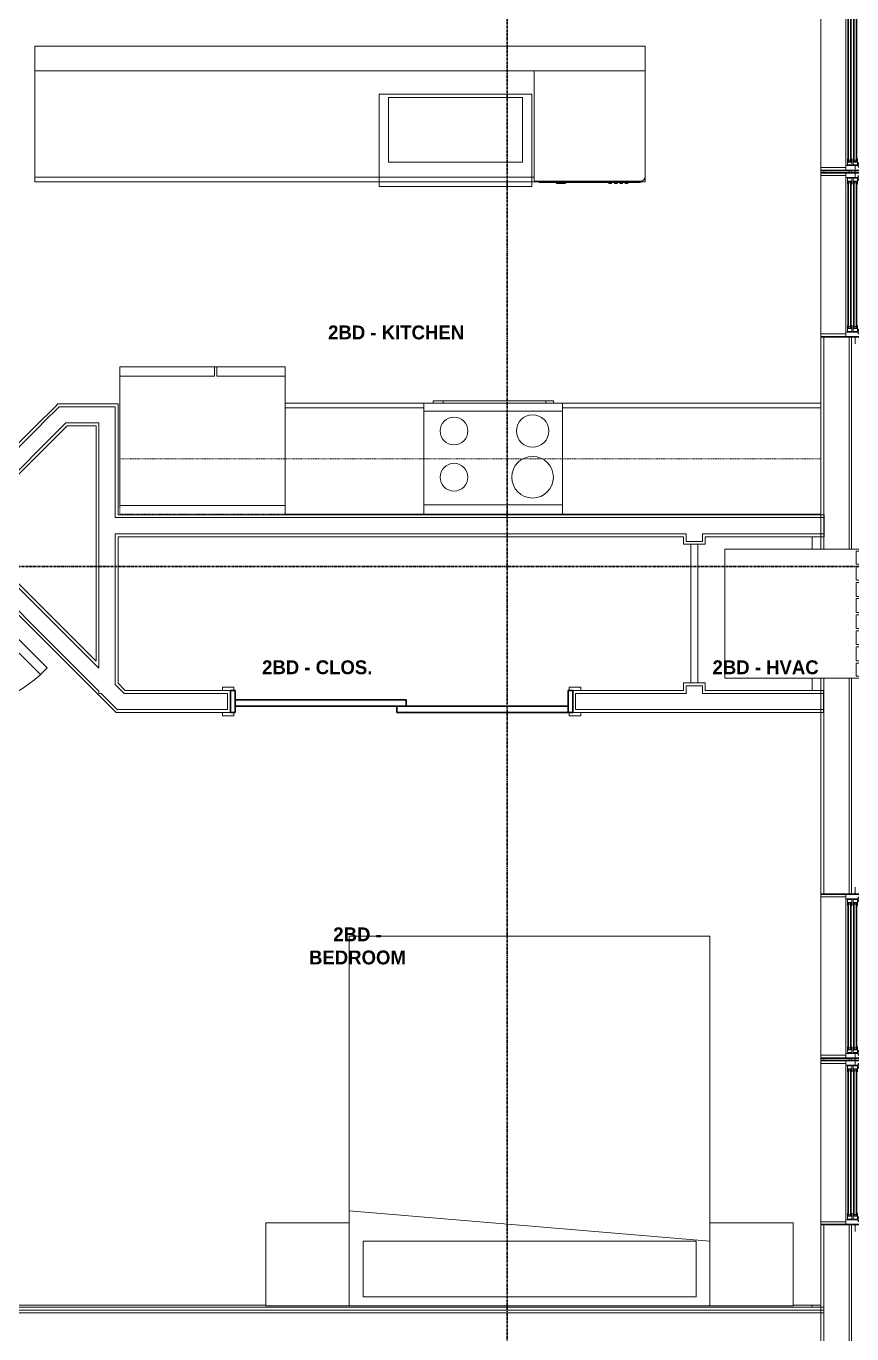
# Model space of a CAD drawing. Header units: inches. Extents: x -4093 to -1777, y 9773 to 12264.
# Drawn here: x -2277.3 to -2098.8, y 11681.2 to 11964 of the extents above; entities that cross this region are included whole.
import ezdxf

# ---------------------------------------------------------------- set-up
doc = ezdxf.new("R2010")
doc.units = ezdxf.units.IN
doc.header["$MEASUREMENT"] = 0
doc.linetypes.add('Dash', pattern=[0.25, 0.125, -0.125])
doc.linetypes.add('Grid Line 1_2_', pattern=[0.875, 0.5, -0.125, 0.125, -0.125])
for name, color, linetype, lineweight in [('0-1', 7, 'Continuous', 5), ('0-2', 7, 'Continuous', 9), ('A-AREA-IDEN', 2, 'Continuous', 9), ('A-DETL-GENF', 92, 'Continuous', 18), ('A-DETL-GENF-HDLN', 1, 'Dash', 9), ('A-DOOR-1', 7, 'Continuous', 9), ('A-DOOR-2', 10, 'Continuous', 30), ('A-DOOR-FRAM-1', 10, 'Continuous', 30), ('A-FLOR-1', 7, 'Continuous', 9), ('A-FLOR-2', 192, 'Continuous', 9), ('A-GENM', 5, 'Continuous', 9), ('A-GLAZ', 151, 'Continuous', 18), ('A-GLAZ-1', 151, 'Continuous', 9), ('A-GLAZ-2', 151, 'Continuous', 30), ('A-WALL', 113, 'Continuous', 18), ('A-WALL-1', 7, 'Continuous', 9), ('A-WALL-2', 250, 'Continuous', 18), ('A-WALL-3', 113, 'Continuous', 9), ('I-FURN-1', 7, 'Continuous', 9), ('I-WALL-1', 7, 'Continuous', 9), ('P-SANR-FIXT-1', 7, 'Continuous', 9), ('Q-CASE-1', 7, 'Continuous', 9), ('Q-CASE-HDLN-1', 7, 'Dash', 9), ('Q-SPCQ-1', 7, 'Continuous', 9), ('S-GRID-1', 1, 'Grid Line 1_2_', 30)]:
    doc.layers.add(name, color=color, linetype=linetype, lineweight=lineweight)
doc.styles.add('Century Gothic_B', font='GOTHICB.TTF', dxfattribs={"height": 3})

# ---------------------------------------------------------------- blocks, each defined once
blk = doc.blocks.new('083100 - Access Doors and Panels - Type 1 - ACCESS PANEL - 2-6 X 6-0-3696234-BACKGROUND - 1ST FLOOR')
at = {"layer": 'A-DOOR-1'}
for p, q in [((15, 0.75), (-15, 0.75)), ((-15, 0.75), (-15, -0.75)), ((15, -0.75), (15, 0.75)), ((-15, -0.75), (15, -0.75))]:
    blk.add_line(p, q, dxfattribs=at)
blk = doc.blocks.new('SLIDING - FLUSH - SLIDING - FLUSH - 6-0 x 6-8-4335089-BACKGROUND - 1ST FLOOR')
at = {"layer": 'A-DOOR-1'}
for p, q in [((-36.25, 3), (-38.75, 3)), ((-38.75, 3), (-38.75, 2.25)), ((-36.25, 2.25), (-36.25, 3)), ((36.25, 3), (36.25, 2.25)), ((38.75, 3), (36.25, 3)), ((38.75, 2.25), (38.75, 3)), ((-38.75, 2.25), (-36.25, 2.25)), ((36.25, 2.25), (38.75, 2.25)), ((-36.25, -2.5), (-38.75, -2.5)), ((-38.75, -2.5), (-38.75, -3.25)), ((-36.25, -3.25), (-36.25, -2.5)), ((38.75, -2.5), (36.25, -2.5)), ((36.25, -2.5), (36.25, -3.25)), ((38.75, -3.25), (38.75, -2.5)), ((-38.75, -3.25), (-36.25, -3.25)), ((36.25, -3.25), (38.75, -3.25))]:
    blk.add_line(p, q, dxfattribs=at)
at = {"layer": 'A-DOOR-2'}
for p, q in [((1, 2.25), (-36, 2.25)), ((-36, 2.25), (-36, 0.875)), ((-36, 0.875), (1, 0.875)), ((36, 0.875), (-1, 0.875)), ((-1, 0.875), (-1, -0.5)), ((1, 0.875), (1, 2.25)), ((36, -0.5), (36, 0.875)), ((-1, -0.5), (36, -0.5))]:
    blk.add_line(p, q, dxfattribs=at)
at = {"layer": 'A-DOOR-FRAM-1'}
for p, q in [((-36, 2.25), (-37, 2.25)), ((-37, 2.25), (-37, -2.5)), ((-36, -2.5), (-36, 2.25)), ((37, 2.25), (36, 2.25)), ((36, 2.25), (36, -2.5)), ((37, -2.5), (37, 2.25)), ((-37, -2.5), (-36, -2.5)), ((36, -2.5), (37, -2.5))]:
    blk.add_line(p, q, dxfattribs=at)
blk = doc.blocks.new('Bed-Standard - King 78_ x 80_-V9-BACKGROUND - 1ST FLOOR')
at = {"layer": 'I-FURN-1'}
for p, q in [((-28.31, 41.8), (49.69, 41.8)), ((-28.31, -38.2), (-28.31, 41.8)), ((49.69, 41.8), (49.69, -38.2)), ((49.69, -24.2), (-28.31, -17.63)), ((-25.31, -24.2), (46.69, -24.2)), ((-25.31, -36.2), (-25.31, -24.2)), ((46.69, -36.2), (46.69, -24.2)), ((-25.31, -36.2), (46.69, -36.2)), ((49.69, -38.2), (-28.31, -38.2))]:
    blk.add_line(p, q, dxfattribs=at)
blk = doc.blocks.new('Table-Night Stand - 18_ x 18_ x 24_-V25-BACKGROUND - 1ST FLOOR')
at = {"layer": 'I-FURN-1'}
for p, q in [((0.15, 0), (18.15, 0)), ((18.15, 0), (18.15, -18)), ((18.15, -18), (0.15, -18))]:
    blk.add_line(p, q, dxfattribs=at)
blk = doc.blocks.new('Table-Night Stand - 18_ x 18_ x 24_-V24-BACKGROUND - 1ST FLOOR')
at = {"layer": 'I-FURN-1'}
for p, q in [((0.15, 0), (18.15, 0)), ((0.15, -18), (0.15, 0)), ((18.15, -18), (0.15, -18))]:
    blk.add_line(p, q, dxfattribs=at)
blk = doc.blocks.new('SWING - SINGLE - FLUSH - SWING - FLUSH - 2-10 x 6-8 - PRIVACY-4346070-BACKGROUND - 1ST FLOOR')
at = {"layer": 'A-DOOR-1'}
for p, q in [((-20, 2.37), (-20, 2.87)), ((-20, 2.87), (-17, 2.87)), ((-17, 2.87), (-17, 2.37)), ((17, 2.37), (17, 2.87)), ((17, 2.87), (20, 2.87)), ((20, 2.87), (20, 2.37)), ((-20, 2.37), (-17, 2.37)), ((-20, -2.88), (-20, 2.37)), ((-17, 2.37), (-20, 2.37)), ((-17, 2.37), (-17, -2.88)), ((17, 2.37), (20, 2.37)), ((17, -2.88), (17, 2.37)), ((20, 2.37), (17, 2.37)), ((20, 2.37), (20, -2.88)), ((-17, -2.88), (-20, -2.88)), ((20, -2.88), (17, -2.88))]:
    blk.add_line(p, q, dxfattribs=at)
blk.add_arc((17, -2.38), 34.07, 180, 266.6343, dxfattribs=at)
at = {"layer": 'A-DOOR-2'}
for p, q in [((15, -2.38), (15, -36.38)), ((17, -2.38), (15, -2.38)), ((17, -2.38), (17, -36.38)), ((17, -36.38), (15, -36.38))]:
    blk.add_line(p, q, dxfattribs=at)
blk = doc.blocks.new('OD_CW_Base Cabinet - OD_CW_Base Cabinet-4186417-BACKGROUND - 1ST FLOOR')
at = {"layer": 'Q-CASE-1'}
for p, q in [((56.59, 24), (0.74, 24)), ((0.74, 24), (56.59, 24)), ((116.59, 24), (86.59, 24)), ((86.59, 24), (116.59, 24)), ((116.59, 22.12), (116.59, 24)), ((116.59, 24), (116.59, 22.12)), ((0.74, 1), (56.59, 1)), ((56.59, 1), (0.74, 1)), ((0.74, 0), (56.59, 0)), ((56.59, 0), (0.74, 0)), ((86.59, 1), (116.59, 1)), ((116.59, 1), (86.59, 1)), ((86.59, 0), (116.59, 0)), ((116.59, 0), (86.59, 0))]:
    blk.add_line(p, q, dxfattribs=at)
blk = doc.blocks.new('OD_CW_Upper Cabinet - OD_CW_Upper Cabinet-4366986-BACKGROUND - 1ST FLOOR')
at = {"layer": 'Q-CASE-HDLN-1'}
for p, q in [((152.34, 24), (0.74, 24)), ((0.74, 24), (0.74, 12)), ((152.34, 12), (152.34, 24)), ((0.74, 12), (152.34, 12))]:
    blk.add_line(p, q, dxfattribs=at)
blk = doc.blocks.new('Refrigerator_-_Side-by-Side_6047 - 36_ X 30_-345559-BACKGROUND - 1ST FLOOR')
at = {"layer": 'Q-SPCQ-1'}
for p, q in [((17.87, 14.42), (-17.88, 14.42)), ((-17.88, 14.42), (-17.88, -15.58)), ((17.87, -15.58), (17.87, 14.42)), ((-17.88, -13.58), (-3.13, -13.58)), ((-17.88, -13.58), (-17.88, -15.58)), ((-3.13, -15.58), (-3.13, -13.58)), ((-2.63, -13.58), (17.87, -13.58)), ((-2.63, -13.58), (-2.63, -15.58)), ((17.87, -15.58), (17.87, -13.58)), ((-17.88, -15.58), (17.87, -15.58)), ((-3.13, -15.58), (-17.88, -15.58)), ((17.87, -15.58), (-2.63, -15.58))]:
    blk.add_line(p, q, dxfattribs=at)
blk = doc.blocks.new('OD_CW_Base Cabinet - OD_CW_Base Cabinet-4186387-BACKGROUND - 1ST FLOOR')
at = {"layer": 'Q-CASE-1'}
for p, q in [((0.74, 0), (132.74, 0)), ((0.74, -1.2), (0.74, 0)), ((132.74, 0), (132.74, -24)), ((132.74, -24), (24.74, -24))]:
    blk.add_line(p, q, dxfattribs=at)
blk = doc.blocks.new('Dishwasher_15404 - 34_ counter-V83-BACKGROUND - 1ST FLOOR')
at = {"layer": 'Q-SPCQ-1'}
for p, q in [((0, 24), (0, 0)), ((22.8, 24), (0, 24)), ((23.87, 0.2), (23.87, 22.93)), ((24, 22.91), (24.12, 22.91)), ((24.12, 22.91), (24.12, 1.09)), ((24.37, 20.28), (24.12, 20.28)), ((24.37, 20.28), (24.37, 19.69)), ((24.12, 19.69), (24.37, 19.69)), ((24.37, 19.1), (24.12, 19.1)), ((24.12, 18.51), (24.37, 18.51)), ((24.37, 17.92), (24.12, 17.92)), ((24.12, 17.33), (24.37, 17.33)), ((24.37, 19.1), (24.37, 18.51)), ((24.37, 17.92), (24.37, 17.33)), ((24.37, 16.74), (24.12, 16.74)), ((24.12, 16.15), (24.37, 16.15)), ((24.37, 16.74), (24.37, 16.15)), ((24.37, 6.79), (24.12, 6.79)), ((24.37, 6.79), (24.37, 5.81)), ((24.37, 5.81), (24.37, 4.82)), ((24.12, 4.82), (24.37, 4.82)), ((24, 1.09), (24.12, 1.09)), ((0, 0), (23.68, 0))]:
    blk.add_line(p, q, dxfattribs=at)
for centre, radius, start, end in [((22.8, 22.93), 1.07, 360, 90), ((23.68, 0.2), 0.197, 270, 360)]:
    blk.add_arc(centre, radius, start, end, dxfattribs=at)
blk = doc.blocks.new('Range - 24_ x 30_-2320547-BACKGROUND - 1ST FLOOR')
at = {"layer": 'Q-SPCQ-1'}
for p, q in [((0, 22), (0, 24)), ((0, 24), (30, 24)), ((30, 24), (30, 22)), ((0, 1.75), (0, 22)), ((0, 22), (30, 22)), ((30, 22), (30, 1.75)), ((30, 1.75), (0, 1.75)), ((0, 1.75), (30, 1.75)), ((0, 1.75), (0, 0)), ((30, 0), (30, 1.75)), ((30, 0), (0, 0)), ((2, 0), (2, -0.5)), ((3.61, -0.5), (2, -0.5)), ((3.61, 0), (3.61, -0.5)), ((25.87, -0.5), (3.61, -0.5)), ((25.87, -0.5), (25.87, 0)), ((28, -0.5), (25.87, -0.5)), ((28, -0.5), (28, 0))]:
    blk.add_line(p, q, dxfattribs=at)
for centre, radius, start, end in [((6.5, 16), 4.5, 0, 180), ((23.5, 16), 3, 0, 180), ((6.5, 16), 4.5, 180, 360), ((23.5, 16), 3, 180, 360), ((6.5, 6), 3.5, 0, 180), ((23.5, 6), 3, 0, 180), ((6.5, 6), 3.5, 180, 360), ((23.5, 6), 3, 180, 360)]:
    blk.add_arc(centre, radius, start, end, dxfattribs=at)
blk = doc.blocks.new('Stainless Steel Farmhous Kitchen Sink - Stainless Steel Farmhous Kitchen Sink-2443921-BACKGROUND - 1ST FLOOR')
at = {"layer": 'P-SANR-FIXT-1'}
for p, q in [((0, -2.25), (-33, -2.25)), ((-33, -2.25), (-33, -22.2)), ((0, -22.2), (0, -2.25)), ((-31, -16.96), (-31, -3)), ((-31, -3), (-2, -3)), ((-2, -3), (-2, -16.96)), ((-2, -16.96), (-31, -16.96)), ((-33, -22.2), (0, -22.2))]:
    blk.add_line(p, q, dxfattribs=at)
blk = doc.blocks.new('CTR - 1st Phase - Unit Layouts_rvt-1-BACKGROUND - 1ST FLOOR')
at = {"layer": 'A-FLOR-1'}
for p, q in [((-2279.22, 11687.43), (-2225.45, 11687.43)), ((-2111.45, 11687.43), (-2105.45, 11687.43))]:
    blk.add_line(p, q, dxfattribs=at)
at = {"layer": 'A-WALL-1'}
for p, q in [((-2275.45, 11959.74), (-2143.45, 11959.74)), ((-2275.45, 11954.36), (-2275.45, 11959.74)), ((-2143.45, 11954.36), (-2143.45, 11959.74)), ((-2167.45, 11954.36), (-2275.45, 11954.36)), ((-2271.07, 11881.74), (-2275.19, 11877.61)), ((-2270.44, 11882.36), (-2271.07, 11881.74)), ((-2257.45, 11882.36), (-2270.44, 11882.36)), ((-2257.45, 11881.74), (-2257.45, 11882.36)), ((-2257.45, 11877.61), (-2257.45, 11881.74)), ((-2275.19, 11877.61), (-2299.99, 11852.81)), ((-2290.81, 11855.28), (-2268.47, 11877.61)), ((-2268.47, 11877.61), (-2262.2, 11877.61)), ((-2262.2, 11877.61), (-2262.2, 11826.67)), ((-2257.45, 11858.36), (-2257.45, 11877.61)), ((-2104.78, 11858.36), (-2257.45, 11858.36)), ((-2104.78, 11853.61), (-2104.78, 11858.36)), ((-2262.2, 11826.67), (-2290.81, 11855.28)), ((-2257.45, 11853.61), (-2135.2, 11853.61)), ((-2257.45, 11821.92), (-2257.45, 11853.61)), ((-2135.2, 11853.61), (-2135.2, 11851.99)), ((-2130.45, 11853.61), (-2104.78, 11853.61)), ((-2130.45, 11851.99), (-2130.45, 11853.61)), ((-2294.17, 11851.92), (-2262.61, 11820.36)), ((-2135.2, 11851.99), (-2130.45, 11851.99)), ((-2262.61, 11820.36), (-2258.48, 11816.24)), ((-2255.89, 11820.36), (-2257.45, 11821.92)), ((-2233.13, 11820.36), (-2255.89, 11820.36)), ((-2233.13, 11815.61), (-2233.13, 11820.36)), ((-2135.2, 11820.36), (-2159.13, 11820.36)), ((-2159.13, 11820.36), (-2159.13, 11815.61)), ((-2130.45, 11821.99), (-2135.2, 11821.99)), ((-2135.2, 11821.99), (-2135.2, 11820.36)), ((-2130.45, 11820.36), (-2130.45, 11821.99)), ((-2104.9, 11820.36), (-2130.45, 11820.36)), ((-2104.9, 11815.61), (-2104.9, 11820.36)), ((-2258.48, 11816.24), (-2257.86, 11815.61)), ((-2257.86, 11815.61), (-2233.13, 11815.61)), ((-2159.13, 11815.61), (-2104.9, 11815.61))]:
    blk.add_line(p, q, dxfattribs=at)
at = {"layer": 'A-WALL-2'}
for p, q in [((-2273.68, 11878.24), (-2270.18, 11881.74)), ((-2270.18, 11881.74), (-2258.07, 11881.74)), ((-2258.07, 11881.74), (-2258.07, 11878.24)), ((-2274.31, 11877.61), (-2299.11, 11852.81)), ((-2291.69, 11855.28), (-2269.36, 11877.61)), ((-2274.31, 11877.61), (-2273.68, 11878.24)), ((-2269.36, 11877.61), (-2268.73, 11878.24)), ((-2268.73, 11878.24), (-2261.57, 11878.24)), ((-2261.57, 11878.24), (-2261.57, 11877.61)), ((-2261.57, 11877.61), (-2261.57, 11826.05)), ((-2258.07, 11878.24), (-2258.07, 11877.61)), ((-2258.07, 11877.61), (-2258.07, 11857.74)), ((-2258.07, 11857.74), (-2257.45, 11857.74)), ((-2257.45, 11857.74), (-2104.78, 11857.74)), ((-2291.25, 11854.84), (-2267.31, 11830.9)), ((-2258.07, 11854.24), (-2257.45, 11854.24)), ((-2258.07, 11854.24), (-2258.07, 11822.55)), ((-2257.45, 11854.24), (-2134.57, 11854.24)), ((-2134.57, 11853.61), (-2134.57, 11854.24)), ((-2134.57, 11853.61), (-2134.57, 11852.61)), ((-2131.07, 11854.24), (-2104.78, 11854.24)), ((-2131.07, 11853.61), (-2131.07, 11854.24)), ((-2131.07, 11852.61), (-2131.07, 11853.61)), ((-2293.72, 11852.36), (-2272.26, 11830.9)), ((-2134.57, 11852.61), (-2132.82, 11852.61)), ((-2132.82, 11852.61), (-2131.07, 11852.61)), ((-2272.26, 11830.9), (-2261.73, 11820.36)), ((-2267.31, 11830.9), (-2261.57, 11825.16)), ((-2261.57, 11825.16), (-2261.57, 11826.05)), ((-2258.07, 11821.66), (-2258.07, 11822.55)), ((-2261.57, 11820.21), (-2261.73, 11820.36)), ((-2261.57, 11819.74), (-2261.57, 11820.21)), ((-2261.1, 11819.74), (-2261.57, 11819.74)), ((-2257.6, 11816.24), (-2261.1, 11819.74)), ((-2258.07, 11821.66), (-2256.78, 11820.36)), ((-2256.15, 11819.74), (-2256.78, 11820.36)), ((-2233.75, 11819.74), (-2256.15, 11819.74)), ((-2233.75, 11817.99), (-2233.75, 11819.74)), ((-2158.5, 11819.74), (-2158.5, 11817.99)), ((-2134.57, 11819.74), (-2158.5, 11819.74)), ((-2134.57, 11821.36), (-2134.57, 11820.36)), ((-2132.82, 11821.36), (-2134.57, 11821.36)), ((-2134.57, 11819.74), (-2134.57, 11820.36)), ((-2131.07, 11821.36), (-2132.82, 11821.36)), ((-2131.07, 11820.36), (-2131.07, 11821.36)), ((-2131.07, 11819.74), (-2131.07, 11820.36)), ((-2104.9, 11819.74), (-2131.07, 11819.74)), ((-2233.75, 11816.24), (-2233.75, 11817.99)), ((-2158.5, 11817.99), (-2158.5, 11816.24)), ((-2257.6, 11816.24), (-2233.75, 11816.24)), ((-2158.5, 11816.24), (-2104.9, 11816.24))]:
    blk.add_line(p, q, dxfattribs=at)
at = {"layer": 'Q-CASE-1'}
for p, q in [((-2275.45, 11931.36), (-2275.45, 11954.36)), ((-2275.45, 11954.36), (-2167.45, 11954.36)), ((-2167.45, 11931.36), (-2275.45, 11931.36)), ((-2275.45, 11930.36), (-2275.45, 11931.36)), ((-2275.45, 11931.36), (-2167.45, 11931.36)), ((-2143.45, 11930.36), (-2275.45, 11930.36)), ((-2143.45, 11931.36), (-2143.47, 11931.36)), ((-2143.47, 11931.36), (-2143.45, 11931.36)), ((-2143.45, 11931.56), (-2143.45, 11931.36)), ((-2143.45, 11931.36), (-2143.45, 11930.36))]:
    blk.add_line(p, q, dxfattribs=at)
at = {"layer": '0-2'}
for name, p, rotation in [('OD_CW_Base Cabinet - OD_CW_Base Cabinet-4186387-BACKGROUND - 1ST FLOOR', (-2142.71, 11930.36), 180), ('Dishwasher_15404 - 34_ counter-V83-BACKGROUND - 1ST FLOOR', (-2167.45, 11954.36), 269.9999999999994), ('Refrigerator_-_Side-by-Side_6047 - 36_ X 30_-345559-BACKGROUND - 1ST FLOOR', (-2239.18, 11874.79), 180), ('OD_CW_Base Cabinet - OD_CW_Base Cabinet-4186417-BACKGROUND - 1ST FLOOR', (-2104.71, 11882.49), 180), ('Range - 24_ x 30_-2320547-BACKGROUND - 1ST FLOOR', (-2161.3, 11882.49), 180), ('OD_CW_Upper Cabinet - OD_CW_Upper Cabinet-4366986-BACKGROUND - 1ST FLOOR', (-2104.71, 11882.49), 180), ('SWING - SINGLE - FLUSH - SWING - FLUSH - 2-10 x 6-8 - PRIVACY-4346070-BACKGROUND - 1ST FLOOR', (-2310.51, 11838.94), 44.99999999999835), ('083100 - Access Doors and Panels - Type 1 - ACCESS PANEL - 2-6 X 6-0-3696234-BACKGROUND - 1ST FLOOR', (-2132.82, 11836.99), 89.99999999999868), ('SLIDING - FLUSH - SLIDING - FLUSH - 6-0 x 6-8-4335089-BACKGROUND - 1ST FLOOR', (-2196.13, 11817.86), 180)]:
    blk.add_blockref(name, p, dxfattribs=dict(at, rotation=rotation))
for name, p in [('Stainless Steel Farmhous Kitchen Sink - Stainless Steel Farmhous Kitchen Sink-2443921-BACKGROUND - 1ST FLOOR', (-2167.95, 11951.58)), ('Bed-Standard - King 78_ x 80_-V9-BACKGROUND - 1ST FLOOR', (-2179.14, 11725.44)), ('Table-Night Stand - 18_ x 18_ x 24_-V24-BACKGROUND - 1ST FLOOR', (-2225.6, 11705.24)), ('Table-Night Stand - 18_ x 18_ x 24_-V25-BACKGROUND - 1ST FLOOR', (-2129.6, 11705.24))]:
    blk.add_blockref(name, p, dxfattribs=at)
blk = doc.blocks.new('CTR - 1st Phase - Common Walls_rvt-1-BACKGROUND - 1ST FLOOR')
at = {"layer": 'A-WALL-2'}
for p, q in [((-2104.82, 11686.36), (-2437.55, 11686.36)), ((-2104.82, 11685.74), (-2436.93, 11685.74))]:
    blk.add_line(p, q, dxfattribs=at)
at = {"layer": 'I-WALL-1'}
for p, q in [((-2104.82, 11686.99), (-2438.18, 11686.99)), ((-2104.82, 11677.86), (-2104.82, 11686.99))]:
    blk.add_line(p, q, dxfattribs=at)
blk = doc.blocks.new('CTR - 1st Phase - Structure_rvt-1-BACKGROUND - 1ST FLOOR')
at = {"layer": 'S-GRID-1'}
for p, q in [((-2173.32, 9772.61), (-2173.32, 12247.5)), ((-1777.25, 11847.19), (-4076.95, 11847.19))]:
    blk.add_line(p, q, dxfattribs=at)
blk = doc.blocks.new('Window-Double_Hung-Marvin-Essential - 2-WIDE _TEMP ALL LOW_ ESDH3066-3454284-BACKGROUND - 1ST FLOOR')
at = {"layer": 'A-DETL-GENF'}
for p, q in [((-17.9, -2.94), (-17.9, -2.83)), ((-17.9, -2.83), (-17.75, -2.83)), ((-16.72, -0.94), (-17.75, -0.94)), ((-17.75, -4.03), (-17.75, -0.94)), ((-16.72, -3.52), (-16.72, -0.94)), ((-16.56, -1.28), (-15.34, -1.28)), ((-16.56, -1.28), (-16.56, -2.22)), ((-15.34, -2.22), (-16.56, -2.22)), ((-16.56, -2.5), (-15.34, -2.5)), ((-16.56, -2.5), (-16.56, -3.44)), ((-15.28, -1.4), (-15.94, -1.4)), ((-15.94, -1.4), (-15.94, -2.12)), ((-15.94, -2.12), (-15.28, -2.12)), ((-15.28, -2.62), (-15.94, -2.62)), ((-15.94, -2.62), (-15.94, -3.34)), ((15.84, -1.41), (-15.84, -1.41)), ((-15.84, -1.41), (-15.84, -2.1)), ((15.84, -1.54), (-15.84, -1.54)), ((15.84, -1.98), (-15.84, -1.98)), ((15.84, -2.1), (-15.84, -2.1)), ((15.84, -2.63), (-15.84, -2.63)), ((-15.84, -2.63), (-15.84, -3.32)), ((15.84, -2.76), (-15.84, -2.76)), ((-15.54, -1.54), (-15.54, -1.98)), ((-15.54, -2.76), (-15.54, -3.2)), ((-15.34, -1.28), (-15.28, -1.34)), ((-15.34, -2.22), (-15.28, -2.16)), ((-15.34, -2.5), (-15.28, -2.56)), ((-15.28, -1.34), (-15.28, -1.4)), ((-15.28, -2.12), (-15.28, -2.16)), ((-15.28, -2.56), (-15.28, -2.62)), ((15.34, -1.28), (15.28, -1.34)), ((15.28, -1.34), (15.28, -1.4)), ((15.28, -1.4), (15.94, -1.4)), ((15.28, -2.12), (15.28, -2.16)), ((15.94, -2.12), (15.28, -2.12)), ((15.34, -2.22), (15.28, -2.16)), ((15.34, -2.5), (15.28, -2.56)), ((15.28, -2.56), (15.28, -2.62)), ((15.28, -2.62), (15.94, -2.62)), ((16.56, -1.28), (15.34, -1.28)), ((15.34, -2.22), (16.56, -2.22)), ((16.56, -2.5), (15.34, -2.5)), ((15.54, -1.54), (15.54, -1.98)), ((15.54, -2.76), (15.54, -3.2)), ((15.84, -1.41), (15.84, -2.1)), ((15.84, -2.63), (15.84, -3.32)), ((15.94, -1.4), (15.94, -2.12)), ((15.94, -2.62), (15.94, -3.34)), ((16.56, -1.28), (16.56, -2.22)), ((16.56, -2.5), (16.56, -3.44)), ((16.72, -3.52), (16.72, -0.94)), ((16.72, -0.94), (17.75, -0.94)), ((17.75, -4.03), (17.75, -0.94)), ((17.9, -2.83), (17.75, -2.83)), ((17.9, -2.94), (17.9, -2.83)), ((-19.25, -2.98), (-19.25, -2.94)), ((-19.25, -2.94), (-17.9, -2.94)), ((-17.75, -2.98), (-19.25, -2.98)), ((-17.75, -4.03), (-17.16, -4.03)), ((-17.08, -3.62), (-17.16, -4.03)), ((-17.08, -3.62), (-16.19, -3.62)), ((-16.85, -4), (-16.85, -3.62)), ((-16.3, -4), (-16.85, -4)), ((-16.38, -3.52), (-16.72, -3.52)), ((-15.34, -3.44), (-16.56, -3.44)), ((-16.38, -3.62), (-16.38, -3.52)), ((-16.18, -3.76), (-16.3, -3.76)), ((-16.3, -3.76), (-16.3, -4)), ((-16.19, -3.62), (-16.19, -3.72)), ((-16.19, -3.72), (-16.1, -3.72)), ((-16.18, -3.97), (-16.18, -3.76)), ((-16.18, -3.97), (-16.1, -3.97)), ((-16.1, -3.72), (-16.1, -3.97)), ((-15.94, -3.34), (-15.28, -3.34)), ((15.84, -3.2), (-15.84, -3.2)), ((15.84, -3.32), (-15.84, -3.32)), ((-15.34, -3.44), (-15.28, -3.38)), ((-15.28, -3.34), (-15.28, -3.38)), ((15.28, -3.34), (15.28, -3.38)), ((15.94, -3.34), (15.28, -3.34)), ((15.34, -3.44), (15.28, -3.38)), ((15.34, -3.44), (16.56, -3.44)), ((16.19, -3.72), (16.1, -3.72)), ((16.1, -3.72), (16.1, -3.97)), ((16.18, -3.97), (16.1, -3.97)), ((16.18, -3.97), (16.18, -3.76)), ((16.18, -3.76), (16.3, -3.76)), ((17.08, -3.62), (16.19, -3.62)), ((16.19, -3.62), (16.19, -3.72)), ((16.3, -3.76), (16.3, -4)), ((16.3, -4), (16.85, -4)), ((16.38, -3.62), (16.38, -3.52)), ((16.38, -3.52), (16.72, -3.52)), ((16.85, -4), (16.85, -3.62)), ((17.08, -3.62), (17.16, -4.03)), ((17.75, -4.03), (17.16, -4.03)), ((17.75, -2.98), (19.25, -2.98)), ((19.25, -2.94), (17.9, -2.94)), ((19.25, -2.98), (19.25, -2.94))]:
    blk.add_line(p, q, dxfattribs=at)
at = {"layer": 'A-DETL-GENF-HDLN'}
blk.add_line((16.1, -3.97), (-16.5, -3.97), dxfattribs=at)
at = {"layer": 'A-GLAZ'}
for p, q in [((-17.13, 4.44), (-17.75, 4.44)), ((-17.13, -0.91), (-17.13, 4.44)), ((17.12, 4.44), (17.75, 4.44)), ((17.12, 4.44), (17.12, -0.91))]:
    blk.add_line(p, q, dxfattribs=at)
at = {"layer": 'A-GLAZ-1'}
for p, q in [((-17.75, 4.44), (17.75, 4.44)), ((-17.75, -0.94), (17.75, -0.94)), ((17.75, -4.03), (-17.75, -4.03))]:
    blk.add_line(p, q, dxfattribs=at)
at = {"layer": 'A-GLAZ-2'}
for p, q in [((-17.75, -0.91), (-17.75, 4.44)), ((17.75, 4.44), (17.75, -0.91)), ((-17.75, -4.03), (-17.75, -0.94)), ((17.75, -0.94), (17.75, -4.03))]:
    blk.add_line(p, q, dxfattribs=at)
blk = doc.blocks.new('Window-Double_Hung-Marvin-Essential - 2-WIDE _TEMP ALL LOW_ ESDH3066-3454277-BACKGROUND - 1ST FLOOR')
at = {"layer": 'A-DETL-GENF'}
for p, q in [((-19.25, 2.98), (-19.25, 2.94)), ((-17.75, 2.98), (-19.25, 2.98)), ((-19.25, 2.94), (-17.9, 2.94)), ((-17.9, 2.94), (-17.9, 2.83)), ((-17.75, 4.03), (-17.16, 4.03)), ((-17.75, 4.03), (-17.75, 0.94)), ((-17.08, 3.62), (-17.16, 4.03)), ((-17.08, 3.62), (-16.19, 3.62)), ((-16.85, 4), (-16.85, 3.62)), ((-16.3, 4), (-16.85, 4)), ((-16.38, 3.52), (-16.72, 3.52)), ((-16.72, 3.52), (-16.72, 0.94)), ((-15.34, 3.44), (-16.56, 3.44)), ((-16.56, 2.5), (-16.56, 3.44)), ((-16.38, 3.62), (-16.38, 3.52)), ((-16.3, 3.76), (-16.3, 4)), ((-16.18, 3.76), (-16.3, 3.76)), ((-16.19, 3.72), (-16.1, 3.72)), ((-16.19, 3.62), (-16.19, 3.72)), ((-16.18, 3.97), (-16.1, 3.97)), ((-16.18, 3.97), (-16.18, 3.76)), ((-16.1, 3.72), (-16.1, 3.97)), ((-15.94, 2.62), (-15.94, 3.34)), ((-15.94, 3.34), (-15.28, 3.34)), ((15.84, 3.32), (-15.84, 3.32)), ((-15.84, 2.63), (-15.84, 3.32)), ((15.84, 3.2), (-15.84, 3.2)), ((-15.54, 2.76), (-15.54, 3.2)), ((-15.34, 3.44), (-15.28, 3.38)), ((-15.28, 3.34), (-15.28, 3.38)), ((15.34, 3.44), (15.28, 3.38)), ((15.28, 3.34), (15.28, 3.38)), ((15.94, 3.34), (15.28, 3.34)), ((15.34, 3.44), (16.56, 3.44)), ((15.54, 2.76), (15.54, 3.2)), ((15.84, 2.63), (15.84, 3.32)), ((15.94, 2.62), (15.94, 3.34)), ((16.18, 3.97), (16.1, 3.97)), ((16.1, 3.72), (16.1, 3.97)), ((16.19, 3.72), (16.1, 3.72)), ((16.18, 3.97), (16.18, 3.76)), ((16.18, 3.76), (16.3, 3.76)), ((16.19, 3.62), (16.19, 3.72)), ((17.08, 3.62), (16.19, 3.62)), ((16.3, 3.76), (16.3, 4)), ((16.3, 4), (16.85, 4)), ((16.38, 3.62), (16.38, 3.52)), ((16.38, 3.52), (16.72, 3.52)), ((16.56, 2.5), (16.56, 3.44)), ((16.72, 3.52), (16.72, 0.94)), ((16.85, 4), (16.85, 3.62)), ((17.08, 3.62), (17.16, 4.03)), ((17.75, 4.03), (17.16, 4.03)), ((17.75, 4.03), (17.75, 0.94)), ((17.75, 2.98), (19.25, 2.98)), ((17.9, 2.94), (17.9, 2.83)), ((19.25, 2.94), (17.9, 2.94)), ((19.25, 2.98), (19.25, 2.94)), ((-17.9, 2.83), (-17.75, 2.83)), ((-16.72, 0.94), (-17.75, 0.94)), ((-16.56, 2.5), (-15.34, 2.5)), ((-15.34, 2.22), (-16.56, 2.22)), ((-16.56, 1.28), (-16.56, 2.22)), ((-16.56, 1.28), (-15.34, 1.28)), ((-15.28, 2.62), (-15.94, 2.62)), ((-15.94, 1.4), (-15.94, 2.12)), ((-15.94, 2.12), (-15.28, 2.12)), ((-15.28, 1.4), (-15.94, 1.4)), ((15.84, 2.76), (-15.84, 2.76)), ((15.84, 2.63), (-15.84, 2.63)), ((15.84, 2.1), (-15.84, 2.1)), ((-15.84, 1.41), (-15.84, 2.1)), ((15.84, 1.98), (-15.84, 1.98)), ((15.84, 1.54), (-15.84, 1.54)), ((15.84, 1.41), (-15.84, 1.41)), ((-15.54, 1.54), (-15.54, 1.98)), ((-15.34, 2.5), (-15.28, 2.56)), ((-15.34, 2.22), (-15.28, 2.16)), ((-15.34, 1.28), (-15.28, 1.34)), ((-15.28, 2.56), (-15.28, 2.62)), ((-15.28, 2.12), (-15.28, 2.16)), ((-15.28, 1.34), (-15.28, 1.4)), ((15.28, 2.56), (15.28, 2.62)), ((15.28, 2.62), (15.94, 2.62)), ((15.34, 2.5), (15.28, 2.56)), ((15.34, 2.22), (15.28, 2.16)), ((15.28, 2.12), (15.28, 2.16)), ((15.94, 2.12), (15.28, 2.12)), ((15.28, 1.34), (15.28, 1.4)), ((15.28, 1.4), (15.94, 1.4)), ((15.34, 1.28), (15.28, 1.34)), ((16.56, 2.5), (15.34, 2.5)), ((15.34, 2.22), (16.56, 2.22)), ((16.56, 1.28), (15.34, 1.28)), ((15.54, 1.54), (15.54, 1.98)), ((15.84, 1.41), (15.84, 2.1)), ((15.94, 1.4), (15.94, 2.12)), ((16.56, 1.28), (16.56, 2.22)), ((16.72, 0.94), (17.75, 0.94)), ((17.9, 2.83), (17.75, 2.83))]:
    blk.add_line(p, q, dxfattribs=at)
at = {"layer": 'A-DETL-GENF-HDLN'}
blk.add_line((16.1, 3.97), (-16.5, 3.97), dxfattribs=at)
at = {"layer": 'A-GLAZ'}
for p, q in [((-17.13, 0.91), (-17.13, -4.44)), ((17.12, -4.44), (17.12, 0.91)), ((-17.13, -4.44), (-17.75, -4.44)), ((17.12, -4.44), (17.75, -4.44))]:
    blk.add_line(p, q, dxfattribs=at)
at = {"layer": 'A-GLAZ-1'}
for p, q in [((17.75, 4.03), (-17.75, 4.03)), ((-17.75, 0.94), (17.75, 0.94)), ((-17.75, -4.44), (17.75, -4.44))]:
    blk.add_line(p, q, dxfattribs=at)
at = {"layer": 'A-GLAZ-2'}
for p, q in [((-17.75, 4.03), (-17.75, 0.94)), ((17.75, 0.94), (17.75, 4.03)), ((-17.75, 0.91), (-17.75, -4.44)), ((17.75, -4.44), (17.75, 0.91))]:
    blk.add_line(p, q, dxfattribs=at)
blk = doc.blocks.new('V-Series_EWC4_SPVU_RFA_2015 - 1ST FLOOR-2484708-BACKGROUND - 1ST FLOOR')
at = {"layer": 'A-GENM'}
for p, q in [((-3126.69, 12090.69), (-3127.25, 12090.69)), ((-3127.25, 12090.69), (-3127.25, 12089.69)), ((-3098.81, 12090.69), (-3126.69, 12090.69)), ((-3126.69, 12090.69), (-3126.69, 12089.69)), ((-3126.69, 12089.69), (-3126.69, 12090.69)), ((-3098.81, 12089.69), (-3098.81, 12090.69)), ((-3098.25, 12090.69), (-3098.81, 12090.69)), ((-3098.81, 12090.69), (-3098.81, 12089.69)), ((-3098.25, 12089.69), (-3098.25, 12090.69)), ((-3127.25, 12089.69), (-3126.69, 12089.69)), ((-3126.69, 12089.69), (-3098.81, 12089.69)), ((-3126.69, 12089.69), (-3126.69, 12060.25)), ((-3126.25, 12089.69), (-3126.69, 12089.69)), ((-3126.25, 12088.69), (-3126.25, 12089.69)), ((-3123.45, 12088.69), (-3126.25, 12088.69)), ((-3122.95, 12089.69), (-3123.45, 12089.69)), ((-3123.45, 12089.69), (-3123.45, 12088.69)), ((-3122.95, 12088.69), (-3122.95, 12089.69)), ((-3119.97, 12088.69), (-3122.95, 12088.69)), ((-3119.47, 12089.69), (-3119.97, 12089.69)), ((-3119.97, 12089.69), (-3119.97, 12088.69)), ((-3119.47, 12088.69), (-3119.47, 12089.69)), ((-3116.48, 12088.69), (-3119.47, 12088.69)), ((-3115.98, 12089.69), (-3116.48, 12089.69)), ((-3116.48, 12089.69), (-3116.48, 12088.69)), ((-3115.98, 12088.69), (-3115.98, 12089.69)), ((-3113, 12088.69), (-3115.98, 12088.69)), ((-3112.5, 12089.69), (-3113, 12089.69)), ((-3113, 12089.69), (-3113, 12088.69)), ((-3112.5, 12088.69), (-3112.5, 12089.69)), ((-3109.51, 12088.69), (-3112.5, 12088.69)), ((-3109.01, 12089.69), (-3109.51, 12089.69)), ((-3109.51, 12089.69), (-3109.51, 12088.69)), ((-3109.01, 12088.69), (-3109.01, 12089.69)), ((-3106.03, 12088.69), (-3109.01, 12088.69)), ((-3105.53, 12089.69), (-3106.03, 12089.69)), ((-3106.03, 12089.69), (-3106.03, 12088.69)), ((-3105.53, 12088.69), (-3105.53, 12089.69)), ((-3102.55, 12088.69), (-3105.53, 12088.69)), ((-3102.05, 12089.69), (-3102.55, 12089.69)), ((-3102.55, 12089.69), (-3102.55, 12088.69)), ((-3102.05, 12088.69), (-3102.05, 12089.69)), ((-3099.25, 12088.69), (-3102.05, 12088.69)), ((-3098.81, 12089.69), (-3099.25, 12089.69)), ((-3099.25, 12089.69), (-3099.25, 12088.69)), ((-3098.81, 12089.69), (-3098.25, 12089.69)), ((-3098.81, 12060.25), (-3098.81, 12089.69)), ((-3126.69, 12060.25), (-3098.81, 12060.25))]:
    blk.add_line(p, q, dxfattribs=at)

msp = doc.modelspace()

# ---------------------------------------------------------------- linework, layer by layer
at = {"layer": 'A-FLOR-2'}
for p, q in [((-2107.32, 11850.93), (-2107.32, 11853.61)), ((-2107.32, 11820.36), (-2107.32, 11823.05)), ((-2107.32, 11686.99), (-2107.32, 11687.43))]:
    msp.add_line(p, q, dxfattribs=at)
at = {"layer": 'A-WALL'}
for p, q in [((-2104.82, 11932.84), (-2104.82, 11932.34)), ((-2099.32, 11932.84), (-2099.32, 11932.34)), ((-2098.82, 11932.84), (-2098.82, 11932.34)), ((-2104.82, 11896.84), (-2104.82, 11850.93)), ((-2099.32, 11896.84), (-2099.32, 11850.93)), ((-2098.82, 11896.84), (-2098.82, 11850.93)), ((-2104.82, 11823.05), (-2104.82, 11776.34)), ((-2099.32, 11823.05), (-2099.32, 11776.34)), ((-2098.82, 11823.05), (-2098.82, 11776.34)), ((-2104.82, 11740.84), (-2104.82, 11740.34)), ((-2099.32, 11740.84), (-2099.32, 11740.34)), ((-2098.82, 11740.84), (-2098.82, 11740.34)), ((-2104.82, 11704.84), (-2104.82, 11662.34)), ((-2099.32, 11704.84), (-2099.32, 11662.34)), ((-2098.82, 11704.84), (-2098.82, 11662.34))]:
    msp.add_line(p, q, dxfattribs=at)
at = {"layer": 'A-WALL-3'}
for p, q in [((-2105.45, 11932.84), (-2105.45, 11932.34)), ((-2100.07, 11932.84), (-2100.1, 11932.84)), ((-2100.1, 11932.34), (-2100.07, 11932.34)), ((-2105.45, 11896.84), (-2105.45, 11850.93)), ((-2100.07, 11896.84), (-2100.1, 11896.84)), ((-2105.45, 11850.93), (-2098.32, 11850.93)), ((-2098.32, 11823.05), (-2105.45, 11823.05)), ((-2105.45, 11823.05), (-2105.45, 11776.34)), ((-2100.1, 11776.34), (-2100.07, 11776.34)), ((-2105.45, 11740.84), (-2105.45, 11740.34)), ((-2100.07, 11740.84), (-2100.1, 11740.84)), ((-2100.1, 11740.34), (-2100.07, 11740.34)), ((-2105.45, 11704.84), (-2105.45, 11662.34)), ((-2100.07, 11704.84), (-2100.1, 11704.84))]:
    msp.add_line(p, q, dxfattribs=at)

# ---------------------------------------------------------------- block references
at = {"layer": '0-1'}
for name in ['CTR - 1st Phase - Structure_rvt-1-BACKGROUND - 1ST FLOOR', 'CTR - 1st Phase - Common Walls_rvt-1-BACKGROUND - 1ST FLOOR', 'CTR - 1st Phase - Unit Layouts_rvt-1-BACKGROUND - 1ST FLOOR']:
    msp.add_blockref(name, (0, 0), dxfattribs=at)
at = {"layer": 'A-GENM', "rotation": 269.9999999999999}
msp.add_blockref('V-Series_EWC4_SPVU_RFA_2015 - 1ST FLOOR-2484708-BACKGROUND - 1ST FLOOR', (-14186.51, 8724.24), dxfattribs=at)
at = {"layer": 'A-GLAZ-1'}
for name, p, rotation in [('Window-Double_Hung-Marvin-Essential - 2-WIDE _TEMP ALL LOW_ ESDH3066-3454284-BACKGROUND - 1ST FLOOR', (-2101.01, 11950.59), 89.99999999999882), ('Window-Double_Hung-Marvin-Essential - 2-WIDE _TEMP ALL LOW_ ESDH3066-3454284-BACKGROUND - 1ST FLOOR', (-2101.01, 11914.59), 89.99999999999882), ('Window-Double_Hung-Marvin-Essential - 2-WIDE _TEMP ALL LOW_ ESDH3066-3454277-BACKGROUND - 1ST FLOOR', (-2101.01, 11758.59), 269.9999999999988), ('Window-Double_Hung-Marvin-Essential - 2-WIDE _TEMP ALL LOW_ ESDH3066-3454277-BACKGROUND - 1ST FLOOR', (-2101.01, 11722.59), 269.9999999999988)]:
    msp.add_blockref(name, p, dxfattribs=dict(at, rotation=rotation))

# ---------------------------------------------------------------- texts
at = {"layer": 'A-AREA-IDEN', "char_height": 3, "attachment_point": 1, "style": 'Century Gothic_B'}
for s, insert, width in [('2BD - KITCHEN', (-2212.02, 11899.3), 35.451), ('2BD - CLOS.', (-2226.29, 11826.88), 29.29), ('2BD - HVAC', (-2128.89, 11826.88), 29.593), ('2BD -', (-2210.9, 11769.12), 13.13), ('BEDROOM', (-2216.15, 11764.12), 25.755)]:
    msp.add_mtext(s, dxfattribs=dict(at, insert=insert, width=width))

doc.saveas('drawing.dxf')
